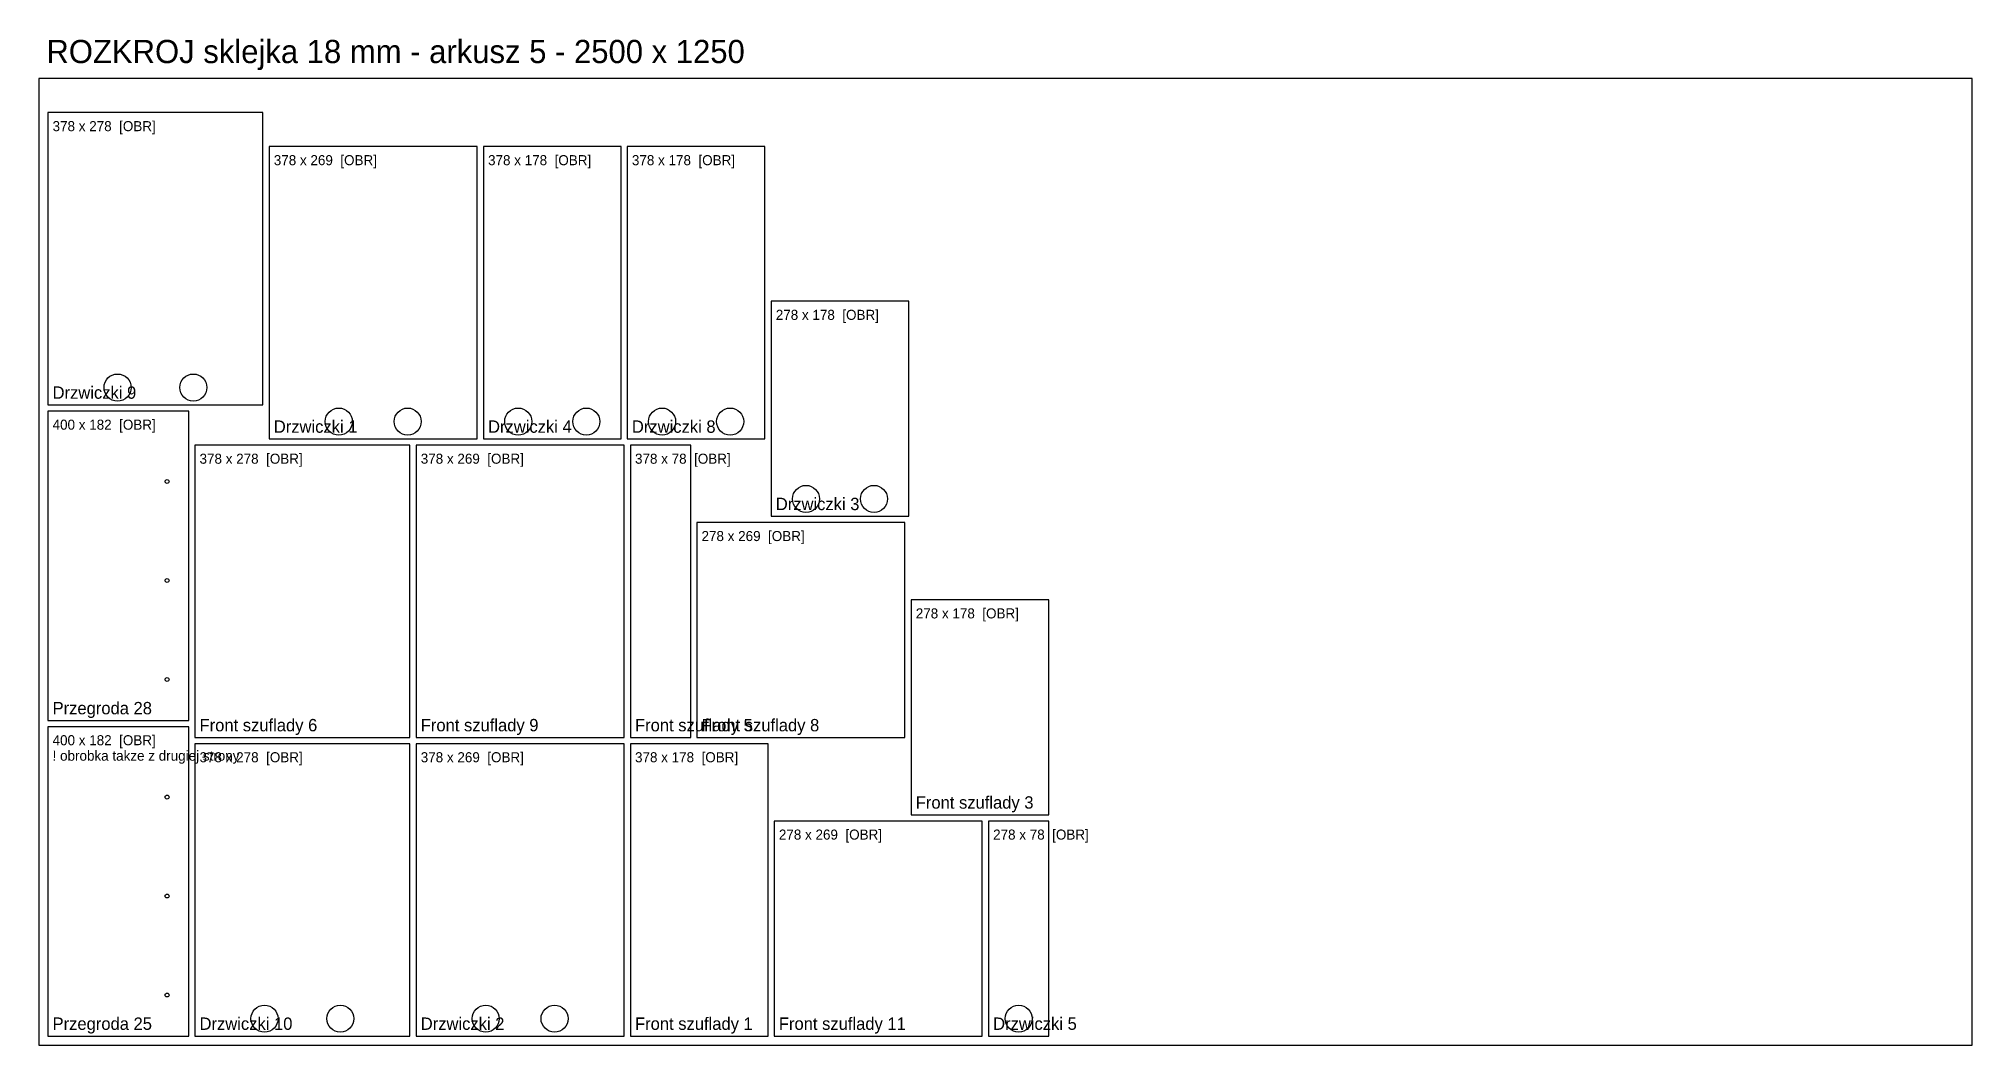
# Model space of a CAD drawing. Header units: metres. Extents: x 0 to 2500, y 0 to 1302.
import ezdxf

# ---------------------------------------------------------------- set-up
doc = ezdxf.new("R2010")
doc.units = ezdxf.units.M

msp = doc.modelspace()

# ---------------------------------------------------------------- linework, layer by layer
at = {"layer": 'ARKUSZ'}
for p, q in [((2500, 1250), (0, 1250)), ((0, 1250), (0, 0)), ((2500, 0), (2500, 1250)), ((0, 0), (2500, 0))]:
    msp.add_line(p, q, dxfattribs=at)
at = {"layer": 'OBRYS'}
for p, q in [((290, 1206), (12, 1206)), ((12, 1206), (12, 828)), ((290, 828), (290, 1206)), ((567, 1162), (298, 1162)), ((298, 1162), (298, 784)), ((567, 784), (567, 1162)), ((753, 1162), (575, 1162)), ((575, 1162), (575, 784)), ((753, 784), (753, 1162)), ((939, 1162), (761, 1162)), ((761, 1162), (761, 784)), ((939, 784), (939, 1162)), ((1125, 962), (947, 962)), ((947, 962), (947, 684)), ((1125, 684), (1125, 962)), ((12, 828), (290, 828)), ((194, 820), (12, 820)), ((12, 820), (12, 420)), ((194, 420), (194, 820)), ((480, 776), (202, 776)), ((202, 776), (202, 398)), ((298, 784), (567, 784)), ((480, 398), (480, 776)), ((757, 776), (488, 776)), ((488, 776), (488, 398)), ((575, 784), (753, 784)), ((757, 398), (757, 776)), ((761, 784), (939, 784)), ((843, 776), (765, 776)), ((765, 776), (765, 398)), ((843, 398), (843, 776)), ((1120, 676), (851, 676)), ((851, 676), (851, 398)), ((947, 684), (1125, 684)), ((1120, 398), (1120, 676)), ((1306, 576), (1128, 576)), ((1128, 576), (1128, 298)), ((1306, 298), (1306, 576)), ((12, 420), (194, 420)), ((194, 412), (12, 412)), ((12, 412), (12, 12)), ((194, 12), (194, 412)), ((202, 398), (480, 398)), ((480, 390), (202, 390)), ((202, 390), (202, 12)), ((480, 12), (480, 390)), ((488, 398), (757, 398)), ((757, 390), (488, 390)), ((488, 390), (488, 12)), ((757, 12), (757, 390)), ((765, 398), (843, 398)), ((943, 390), (765, 390)), ((765, 390), (765, 12)), ((851, 398), (1120, 398)), ((943, 12), (943, 390)), ((1220, 290), (951, 290)), ((951, 290), (951, 12)), ((1128, 298), (1306, 298)), ((1220, 12), (1220, 290)), ((1306, 290), (1228, 290)), ((1228, 290), (1228, 12)), ((1306, 12), (1306, 290)), ((12, 12), (194, 12)), ((202, 12), (480, 12)), ((488, 12), (757, 12)), ((765, 12), (943, 12)), ((951, 12), (1220, 12)), ((1228, 12), (1306, 12))]:
    msp.add_line(p, q, dxfattribs=at)
at = {"layer": 'PUSZKA_35'}
for centre in [(102, 850.5), (200, 850.5), (388, 806.5), (477, 806.5), (620, 806.5), (708, 806.5), (806, 806.5), (894, 806.5), (992, 706.5), (1080, 706.5), (292, 34.5), (390, 34.5), (578, 34.5), (667, 34.5), (1267, 34.5)]:
    msp.add_circle(centre, 17.5, dxfattribs=at)
at = {"layer": 'WKRET_45'}
for centre in [(166, 729), (166, 601), (166, 473), (166, 321), (166, 193), (166, 65)]:
    msp.add_circle(centre, 2.5, dxfattribs=at)

# ---------------------------------------------------------------- texts
at = {"layer": 'OPIS'}
for s, height, p in [('ROZKROJ sklejka 18 mm - arkusz 5 - 2500 x 1250', 30, (10, 1270)), ('378 x 278  [OBR]', 13, (18, 1182)), ('378 x 269  [OBR]', 13, (304, 1138)), ('378 x 178  [OBR]', 13, (581, 1138)), ('378 x 178  [OBR]', 13, (767, 1138)), ('278 x 178  [OBR]', 13, (953, 938)), ('Drzwiczki 9', 16, (18, 836)), ('400 x 182  [OBR]', 13, (18, 796)), ('Drzwiczki 1', 16, (304, 792)), ('Drzwiczki 4', 16, (581, 792)), ('Drzwiczki 8', 16, (767, 792)), ('378 x 278  [OBR]', 13, (208, 752)), ('378 x 269  [OBR]', 13, (494, 752)), ('378 x 78  [OBR]', 13, (771, 752)), ('Drzwiczki 3', 16, (953, 692)), ('278 x 269  [OBR]', 13, (857, 652)), ('278 x 178  [OBR]', 13, (1134, 552)), ('Przegroda 28', 16, (18, 428)), ('400 x 182  [OBR]', 13, (18, 388)), ('Front szuflady 6', 16, (208, 406)), ('Front szuflady 9', 16, (494, 406)), ('Front szuflady 5', 16, (771, 406)), ('Front szuflady 8', 16, (857, 406)), ('! obrobka takze z drugiej strony', 13, (18, 368)), ('378 x 278  [OBR]', 13, (208, 366)), ('378 x 269  [OBR]', 13, (494, 366)), ('378 x 178  [OBR]', 13, (771, 366)), ('Front szuflady 3', 16, (1134, 306)), ('278 x 269  [OBR]', 13, (957, 266)), ('278 x 78  [OBR]', 13, (1234, 266)), ('Przegroda 25', 16, (18, 20)), ('Drzwiczki 10', 16, (208, 20)), ('Drzwiczki 2', 16, (494, 20)), ('Front szuflady 1', 16, (771, 20)), ('Front szuflady 11', 16, (957, 20)), ('Drzwiczki 5', 16, (1234, 20))]:
    msp.add_text(s, height=height, dxfattribs=at).set_placement(p)

doc.saveas('drawing.dxf')
